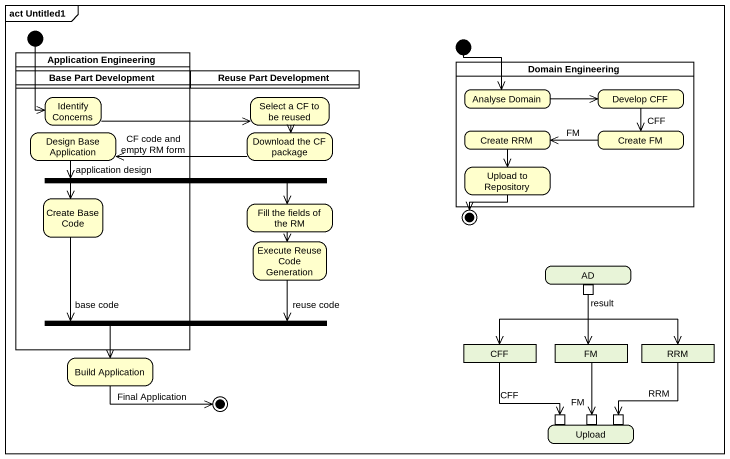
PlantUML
@startuml
mainframe act Untitled1
hide empty description
state initial1 <<start>>
state initial2 <<start>>
state "Application Engineering" as Application_Engineering <<partition>> {
  state "Base Part Development" as Base_Part_Development <<partition>>
  state "Identify Concerns" as Identify_Concerns #FFFFCC
  state "Design Base Application" as Design_Base_Application #FFFFCC
  state "Create Base Code" as Create_Base_Code #FFFFCC
}
state "Reuse Part Development" as Reuse_Part_Development <<partition>>
state "Domain Engineering" as Domain_Engineering <<partition>> {
  state "Analyse Domain" as Analyse_Domain #FFFFCC
  state "Develop CFF" as Develop_CFF #FFFFCC
  state "Create RRM" as Create_RRM #FFFFCC
  state "Create FM" as Create_FM #FFFFCC
  state "Upload to Repository" as Upload_to_Repository #FFFFCC
}
state "Select a CF to be reused" as Select_a_CF_to_be_reused #FFFFCC
state "Download the CF package" as Download_the_CF_package #FFFFCC
state fork1 <<fork>>
state "Fill the fields of the RM" as Fill_the_fields_of_the_RM #FFFFCC
state final1 <<end>>
state "Execute Reuse Code Generation" as Execute_Reuse_Code #FFFFCC
state AD {
  state result <<outputPin>>
}
state fork2 <<join>>
state CFF <<object>>
state FM <<object>>
state RRM <<object>>
state "Build Application" as Build_Application #FFFFCC
state final2 <<end>>
state Upload {
  state "CFF" as CFF_2 <<inputPin>>
  state "FM" as FM_2 <<inputPin>>
  state pin1 <<inputPin>>
}
initial1 --> Identify_Concerns
initial2 --> Analyse_Domain
Identify_Concerns -right-> Select_a_CF_to_be_reused
Select_a_CF_to_be_reused --> Download_the_CF_package
Analyse_Domain -right-> Develop_CFF
Develop_CFF --> Create_FM : CFF
Design_Base_Application -right-> fork1 : application design
Download_the_CF_package -left-> Design_Base_Application : CF code and empty RM form
Create_RRM --> Upload_to_Repository
Create_FM -left-> Create_RRM : FM
fork1 -left-> Create_Base_Code
fork1 -right-> Fill_the_fields_of_the_RM
Upload_to_Repository --> final1
Create_Base_Code --> fork2 : base code
Fill_the_fields_of_the_RM --> Execute_Reuse_Code
Execute_Reuse_Code -left-> fork2 : reuse code
result --> CFF
result --> FM
result --> RRM
fork2 --> Build_Application
CFF --> CFF_2
FM --> FM_2
RRM --> pin1 : RRM
Build_Application -right-> final2 : Final Application
@enduml
